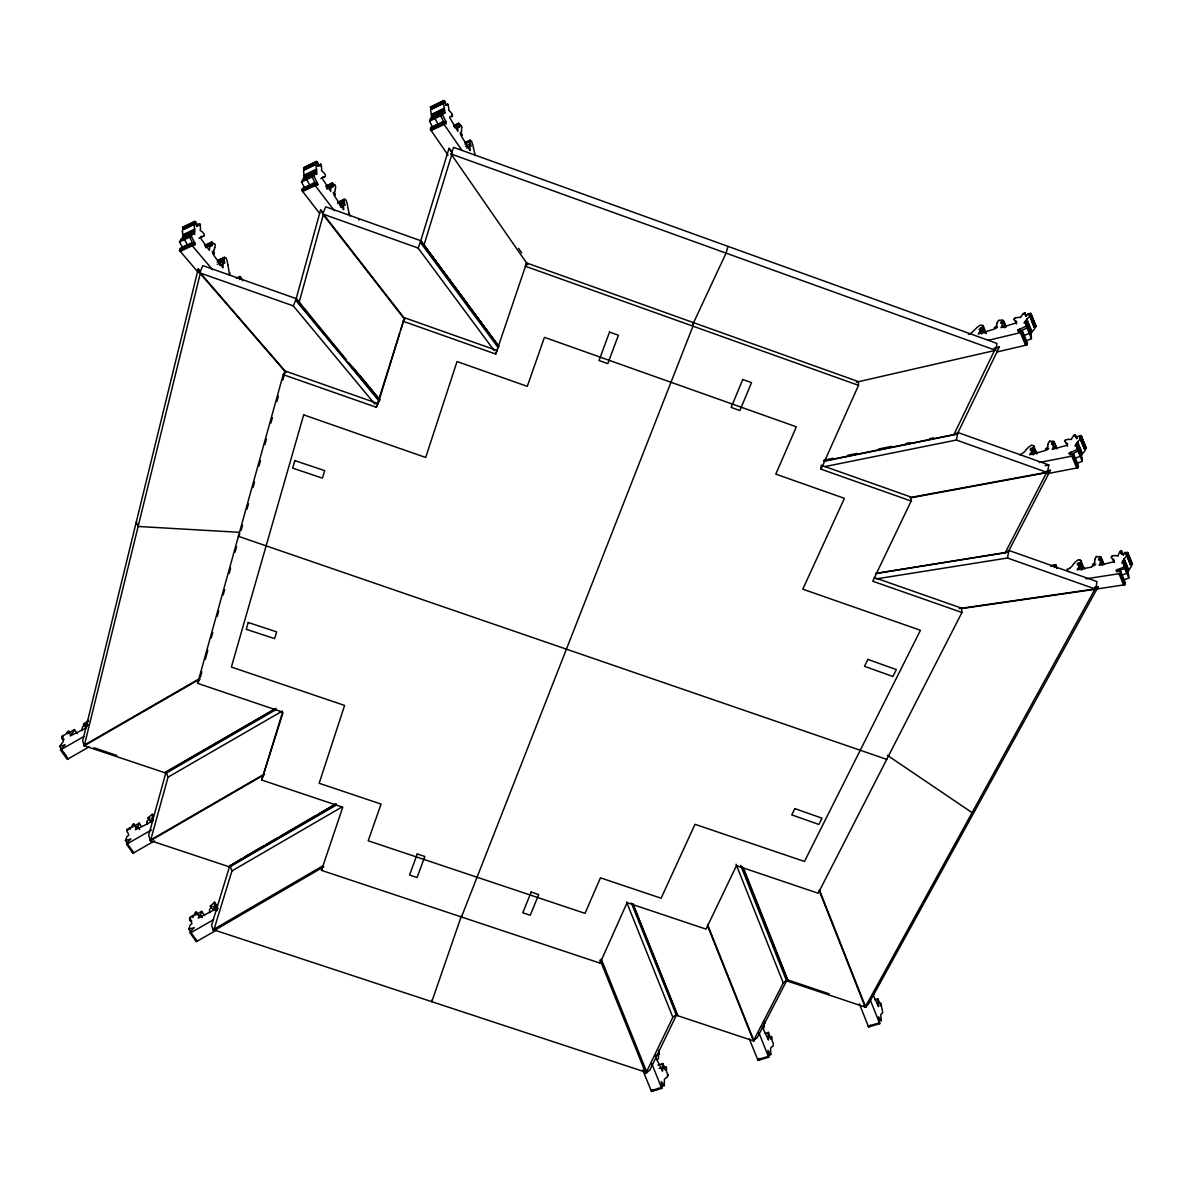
<?xml version="1.0" encoding="UTF-8"?>
<svg xmlns="http://www.w3.org/2000/svg" width="1192" height="1192" viewBox="0 0 1192 1192"><rect width="100%" height="100%" fill="white"/><g stroke="black" fill="none" stroke-linecap="round" stroke-linejoin="round"><path stroke-width="1.5" d="M1057.215 448.55L1053.668 441.338A1.848 0.76 -22.6 0 0 1051.508 441.472L1049.973 441.472A2.28 0.939 -22.6 0 0 1049.839 441.115L1049.779 441.085M304.928 188.425L301.516 182.048L303.155 178.845L315.522 172.885L316.819 174.36L316.55 169.145A18.983 6.094 64.3 0 1 315.984 165.882A4.41 1.415 64.1 0 1 316.282 164.213L316.685 163.334M399.663 333.507L378.087 403.596L285.335 371.07L283.234 374.646L197.634 683.359L282.608 712.101L261.719 780.045L342.76 807.237L321.467 870.354L600.053 963.136L627.111 902.657L706.051 929.134L736.477 865.616L818.204 893.255L961.944 612.479L872.738 581.219L911.15 501.057L821.035 469.171L821.05 466.534M432.89 127.723L429.552 121.122L430.774 118.053L443.722 111.81L444.929 113.374L444.363 108.174A19.415 5.036 65.3 0 1 443.677 104.881A4.515 1.177 65.2 0 1 443.826 103.257L444.05 102.393M304.064 179.068L304.213 175.09A18.938 6.198 64.2 0 1 303.647 171.827A4.396 1.445 64 0 1 303.975 170.158L304.645 169.547L303.587 168.027A2.965 0.969 64 0 1 303.856 167.521L316.446 161.501C320.38 163.483 316.759 167.282 319.098 165.584M1026.357 449.503L1024.703 451.545A1.937 0.805 -22.9 0 1 1023.526 452.528L1021.008 454.45A6.467 2.667 -22.9 0 1 1020.218 454.435L1019.726 454.748M321.527 166.105L320.723 164.258L317.579 165.733M431.564 118.351L431.444 114.402A19.37 5.141 65.2 0 1 430.774 111.109A4.5 1.192 65.1 0 1 430.938 109.47L444.363 103.019M1004.469 327.83C999.105 322.63 1006.555 318.592 999.134 320.544A2.354 0.834 -23.7 0 0 999 320.216L998.822 320.29A3.636 1.296 -23.6 0 0 997.913 321.602A2.682 0.954 -23.6 0 0 997.51 323.136A6.184 2.205 -23.6 0 0 996.601 324.388A3.919 1.401 -23.6 0 0 996.959 325.058L996.288 326.116A7.614 2.742 -23.6 0 0 994.188 327.919L995.111 327.785A13.127 4.679 -23.7 0 0 997.302 326.891L997.585 327.055A5.275 1.892 -23.7 0 1 995.007 328.813A2.622 0.939 -23.7 0 0 993.681 329.275L978.259 333.998A4.157 1.49 -23.9 0 0 978.662 333.194A4.083 1.475 -23.8 0 1 979.392 332.404A3.397 1.222 -23.9 0 0 979.764 331.689L980.36 330.974A3.025 1.088 -23.9 0 0 980.748 330.184A5.9 2.116 -23.9 0 0 978.99 329.677L981.016 327.681L983.057 332.419M431.847 1000.163L431.802 1001.697L461.498 915.724M127.186 842.982L125.384 840.434L127.082 836.426L128.825 835.309L128.066 832.955A15.436 5.707 -34.4 0 1 127.127 832.046A3.561 1.311 -34.5 0 1 127.38 830.72L128.155 829.438L126.754 830.154A2.399 0.894 -34.5 0 1 127.037 829.528L130.151 827.486L129.898 829.349L132.401 825.639A2.488 0.909 -34.5 0 1 132.67 825.266L132.714 825.013A3.785 1.401 -34.4 0 1 132.64 824.506L133.713 824.521A7.212 2.652 -34.5 0 1 134.174 825.013A3.695 1.356 -34.5 0 1 134.204 825.773L134.234 825.981A2.756 1.013 -34.5 0 1 134.204 826.607L137.244 824.223A4.023 1.49 -34.5 0 1 138.197 823.806L139.106 823.121A3.114 1.147 -34.4 0 1 139.419 823.866L139.106 824.491A2.637 0.983 -34.4 0 0 138.168 825.773L137.318 826.771A4.694 1.743 -34.5 0 0 136.335 827.889A10.013 3.725 -34.4 0 0 135.456 829.736L147.078 824.044L147.063 822.197M661.426 1086.478L664.346 1085.614L664.376 1079.401L665.941 1077.717A14.781 4.843 73.5 0 0 666.969 1077.389A3.412 1.117 73.6 0 0 667.401 1076.108L667.475 1074.588L668.086 1075.929A2.295 0.745 73.6 0 0 668.19 1075.229C666.417 1070.58 666.879 1074.677 666.358 1069.135A2.369 0.775 73.6 0 0 666.343 1068.688L666.432 1068.449A3.621 1.177 73.5 0 0 666.715 1068.032L666 1067.511A6.899 2.25 73.6 0 0 665.449 1067.704A3.531 1.147 73.6 0 0 665.091 1068.345L664.972 1068.539A2.652 0.864 73.6 0 0 664.719 1069.09L663.795 1065.588A3.844 1.266 73.6 0 0 663.318 1064.635L663.02 1063.577L657.895 1065.112M452.409 116.265L452.26 116.473A3.323 0.864 65.3 0 0 451.545 116.652L450.963 116.563A5.9 1.535 65.3 0 0 450.278 116.444A12.561 3.278 65.4 0 0 449.667 117.636L457.907 131.358L457.862 128.393A10.937 2.831 65.5 0 1 458.071 126.605A3.502 0.909 65.4 0 1 458.89 127.067A3.874 0.998 65.4 0 0 459.665 126.307L456.253 127.44M859.343 1003.798L868.596 1026.997L879.771 1023.69L878.623 1016.791L881.35 1021.142L880.694 1014.899L881.693 1013.349A15.332 3.472 72.2 0 0 882.423 1013.111A3.546 0.805 72.2 0 0 882.616 1011.859L881.052 1004.066A3.755 0.849 72.2 0 0 881.216 1003.679L880.62 1003.098A7.167 1.609 72.2 0 0 880.247 1003.247A3.665 0.834 72.2 0 0 880.039 1003.858L878.772 1000.982A3.993 0.909 72.2 0 0 878.31 999.969L877.833 998.866L878.072 1002.964A4.664 1.058 72.2 0 1 878.34 1004.454A9.953 2.265 72.2 0 1 878.385 1006.495L873.319 995.201L873.781 993.666A8.716 1.982 72.1 0 0 873.974 992.489M767.812 1055.456L770.837 1054.562L770.539 1048.334L771.835 1046.71A15.049 4.187 72.8 0 0 772.729 1046.427A3.472 0.969 72.9 0 0 773.042 1045.16C774.368 1042.732 771.537 1042.94 771.775 1037.427A3.68 1.028 72.8 0 0 771.999 1037.025L771.343 1036.474A7.033 1.952 72.9 0 0 770.881 1036.653A3.591 0.998 72.9 0 0 770.598 1037.293L770.509 1037.457A2.697 0.745 72.9 0 0 770.315 1038.008L769.287 1034.358A3.919 1.088 72.9 0 0 768.84 1033.479L768.527 1032.421L764.981 1033.479M182.942 248.145L179.456 241.991L181.482 238.638L193.298 232.962L194.668 234.332L194.668 229.117A18.55 7.048 63.2 0 1 194.207 225.869A4.306 1.639 63 0 1 194.639 224.17L195.056 223.247M1069.76 568.331L1068.419 569.046A6.288 2.92 -21.9 0 1 1067.63 568.986L1067.332 569.001A1.743 0.805 -22 0 0 1067.198 569.731M182.436 231.561A4.306 1.669 62.9 0 1 182.883 229.847L183.657 229.043L182.57 227.732A2.905 1.117 62.9 0 1 182.898 227.21L194.981 221.444L197.201 224.126L196.65 226.689L197.127 225.199M200.465 225.69L199.66 223.902L196.218 225.511M441.606 124.177L441.74 122.284M461.989 150.49L444.124 124.415L443.618 121.375L430.595 127.633L430.431 129.526L448.013 155.079M435.959 126.874L436.123 124.981M1124.026 579.833L1128.854 577.971L1128.362 573.888L1123.803 562.728L1121.746 562.862L1124.19 558.69A17.969 8.359 -21.3 0 0 1126.172 556.411A4.172 1.937 -21.1 0 0 1126.514 554.742L1126.529 553.714M445.838 104.687C445.123 107.533 446.791 100.948 443.811 100.575L430.685 106.848A3.04 0.805 65.1 0 0 430.491 107.34L431.31 108.636L444.184 102.423M195.443 940.458L195.577 938.909L196.456 940.145M216.452 930.147L196.322 941.695L190.213 933.098L190.347 931.548L194.326 927.689L188.783 929L191.376 932.651M358.732 219.82L359.701 219.656M69.911 734.034L69.24 733.095L72.399 730.711A4.127 1.326 -33.7 0 1 73.382 730.264L74.321 729.578A3.189 1.028 -33.7 0 1 74.575 730.249L74.321 730.77A2.712 0.864 -33.7 0 0 73.219 732.097L72.31 733.065A4.813 1.55 -33.7 0 0 71.267 734.168A10.266 3.323 -33.7 0 0 70.268 735.926L82.129 730.011L82.233 728.297A8.985 2.905 -33.6 0 1 82.665 726.852A2.876 0.924 -33.6 0 1 83.902 725.719M1121.553 552.85L1122.611 553.535M1123.505 553.818L1123.296 555.353L1124.682 552.447L1127.736 552.626L1132.281 563.742A2.801 1.326 -20.9 0 1 1132.355 564.397L1130.552 564.784L1131.059 565.872A4.157 1.952 -21 0 1 1130.701 567.541A17.925 8.418 -21.2 0 1 1128.749 569.821L1127.274 573.307M1080.414 437.092L1079.639 437.032L1084.914 449.801A4.276 1.788 -22.1 0 1 1084.496 451.381A18.446 7.718 -22.3 0 1 1082.44 453.63L1080.816 456.968M154.662 840.852L132.968 853.263L133.191 851.788M600.053 963.136L600.559 959.813M132.044 851.967L132.267 850.492M961.691 608.561L1095.791 589.191L1096.968 581.562L1008.849 550.436L1007.478 558.02L876.165 578.925M692.969 326.161L693.52 322.66L692.969 326.161L461.468 917.006M1084.348 449.086L1079.639 437.032L1084.78 448.713L1086.284 448.341A2.891 1.207 -22.1 0 0 1086.225 447.745L1085.078 447.209M132.968 853.263L126.546 844.249L126.784 842.774L130.941 838.944L125.384 840.434M334.296 210.611L314.39 184.507L314.703 182.57L317.459 185.058L317.996 184.417L313.928 176.088L315.522 172.885M312.602 185.371L312.9 183.434M307.223 187.949L307.536 186.012M430.491 107.325L443.811 100.575M1085.897 447.656L1081.129 435.691L1077.568 436.421L1076.838 438.745L1075.318 434.812L1073.858 435.214A1.803 0.745 -22.3 0 0 1073.515 435.661M319.68 213.532L301.934 190.482L302.261 188.545L314.703 182.57M910.688 497.839L1047.47 472.553L1048.796 464.954L957.906 432.502L956.371 440.042L824.968 466.579M970.869 333.596L969.468 334.267A6.66 2.369 -23.9 0 1 968.664 334.296L968.366 334.341M870.205 1026.521L870.443 1025.15M868.596 1026.997L868.834 1025.627M1029.62 314.584L1034.626 327.979A4.41 1.609 -23.2 0 1 1034.134 329.454A18.997 6.899 -23.4 0 1 1031.959 331.644L1030.484 334.207M1029.113 314.599L1034.09 327.353M856.303 382.2L995.618 350.314L996.974 343.43L453.645 147.376L451.068 153.977L527.803 264.743M474.848 154.588L475.116 155.496M1024.643 314.405L1025.671 314.867M1023.108 313.57L1024.867 312.84L1026.208 316.357L1027.847 313.69L1030.946 313.511L1036.027 326.012A2.98 1.088 -23.2 0 1 1036.057 326.548L1034.313 326.981M189.647 245.537L190.094 243.57M212.563 269.75L191.361 244.718L191.808 242.751L194.788 245.045L195.428 244.36L191.316 236.284L193.298 232.962M1096.104 589.101L1124.905 584.721L1125.337 582.813L1120.733 571.624L1116.651 571.37L1116.293 570.357L1124.265 566.781L1123.803 562.728M1122.938 579.968L1123.386 578.075M63.37 753.925L63.697 752.539M184.507 247.996L184.969 246.044M1120.957 575.14L1121.404 573.233M1124.905 584.721L1120.286 573.516L1120.733 571.624M198.349 272.521L179.456 250.424L179.932 248.458L191.808 242.751M89.117 746.892L67.244 759.378L60.494 749.887L65.188 744.732L59.6 746.415L61.507 749.097M1079.535 437.315L1080.101 438.015A4.291 1.773 -22.2 0 1 1079.684 439.595A18.491 7.644 -22.4 0 1 1077.613 441.83L1074.99 445.868L1077.061 445.614L1081.904 457.445L1082.232 461.259L1077.315 463.256M200.629 271.746L198.215 268.945L82.695 740.947L84.259 745.76L199.72 679.097M84.259 745.76L200.375 273.072L198.215 268.945M194.296 233.125L182.48 238.802L182.883 234.794A18.521 7.137 63.1 0 1 182.436 231.546M303.587 168.027L316.446 161.501M211.967 908.438L210.284 906.039L214.158 902.716A1.848 0.775 -35 0 1 214.441 902.225L214.515 902.255A2.891 1.207 -35 0 1 214.769 903.163L216.765 906.009M1076.704 438.283L1076.406 437.032M749.351 1038.962L758.023 1060.388L768.78 1057.215L767.961 1050.361L770.837 1054.562M275.233 708.733L166.09 771.85L148.657 835.264L150.505 840.658L264.624 774.487M379.235 400.408L298.849 303.349L296.167 298.76L320.618 209.852L322.898 212.787M150.505 840.658L168.042 777.169L166.09 771.85M298.849 303.349L323.449 214.247L320.618 209.852M200.345 677.235L201.835 671.871M205.307 659.355L207.795 650.4M211.267 637.884L212.757 632.52M217.227 616.413L218.717 611.049M223.187 594.957L224.677 589.593M229.147 573.486L230.637 568.122M235.107 552.015L236.597 546.651M241.067 530.544L242.557 525.18M247.027 509.044L248.517 503.665M253.002 487.543L254.492 482.164M258.977 466.042L260.467 460.663M264.937 444.542L266.427 439.163M270.912 423.041L272.402 417.662M276.872 401.54L278.377 396.161M282.847 380.039L285.335 371.07M759.572 1059.941L759.96 1058.556M758.023 1060.388L758.41 1059.003M473.537 148.3L474.967 154.379M198.23 915.322L196.352 911.85L195.145 912.416A3.695 1.535 -35.2 0 0 195.25 912.968L195.22 913.236A2.429 0.998 -35.2 0 0 194.981 913.608L192.672 917.438L192.806 915.471L189.781 917.482A2.354 0.969 -35.3 0 0 189.543 918.138L191.554 920.984M1047.515 473.611L1078 467.785L1078.522 465.983L1073.649 454.107L1069.522 454.077L1069.209 453.154L1077.374 449.399L1077.061 445.614M88.491 721.667L88.357 721.22A3.04 0.983 -33.6 0 0 88.089 720.43L83.455 724.259L85.183 723.887A3.174 1.013 -33.6 0 1 83.917 725.719M728.014 246.371L726.062 253.121L693.401 323.062M1075.929 462.749L1076.451 460.946M1078 467.785L1073.113 455.91L1073.649 454.107M1073.828 457.624L1074.35 455.821M459.456 125.905L458.622 123.178L461.542 125.95A3.71 0.954 65.4 0 1 461.706 127.678M348.898 213.308L349.569 214.709A6.616 2.116 64.7 0 0 350.105 215.171L350.135 216.08M423.92 245.373L420.746 240.873L449.026 148.344L452.379 152.636L423.92 245.373L498.733 346.5L420.91 240.784L325.714 206.797L322.674 213.979L404.252 318.83M213.532 930.922L231.948 870.92L229.877 865.466L211.55 925.409L213.532 930.922L323.747 866.763M283.234 374.646L376.359 407.277L404.505 317.743L497.049 350.493L495.738 354.054L402.836 321.17M282.921 712.905L261.719 780.045M400.736 330.005L404.505 317.743M1028.994 314.867L1029.515 315.478A4.425 1.579 -23.3 0 1 1029.024 316.953A19.042 6.809 -23.5 0 1 1026.848 319.128L1024.032 323.002L1026.118 322.66L1031.259 335.205L1031.423 338.692L1026.387 340.823M1026.089 315.925L1025.85 314.807M150.088 820.886L148.031 817.801L152.442 814.032A2.965 1.103 -34.3 0 1 152.636 814.881M495.738 354.054L526.596 262.955L858.419 381.619L858.523 385.344L821.035 469.171M198.945 225.467L197.857 225.497M1064.65 441.234L1064.724 441.651A3.159 1.311 -22.4 0 1 1065.559 442.47L1066.318 442.962A5.632 2.339 -22.4 0 1 1067.213 443.498A11.965 4.962 -22.5 0 1 1067.525 445.108L1052.178 449.399L1053.341 446.836A10.43 4.306 -22.7 0 0 1053.743 445.063A3.338 1.386 -22.6 0 0 1052.551 444.69A3.695 1.52 -22.5 0 1 1051.866 443.29M182.898 227.21L184.015 227.3M188.783 929L190.273 924.828L191.942 923.711L191.033 921.178A15.064 6.273 -35.2 0 1 190.049 920.164M996.81 352.012L1026.878 344.965L1027.474 343.266L1022.289 330.661L1018.162 330.899L1017.879 330.065L1026.267 326.101L1026.118 322.66M321.467 870.354L323.151 865.63M1024.673 339.616L1025.284 337.932M642.712 1069.999L651.473 1091.425L661.858 1088.356L661.307 1081.531L664.346 1085.614M1026.878 344.965L1021.678 332.345L1022.289 330.661M1022.438 334.162L1023.049 332.479M657.448 1089.667L657.954 1088.251M652.963 1090.978L653.484 1089.577M651.473 1091.425L651.994 1090.009M526.596 262.955L525.374 266.248L858.523 385.344M768.527 1032.421A3.04 0.849 72.9 0 0 768.08 1032.898L768.333 1036.504A4.589 1.281 72.9 0 1 768.542 1037.994A9.774 2.727 72.8 0 1 768.438 1040.035L763.312 1029.009L763.968 1027.415A8.553 2.399 72.7 0 0 764.31 1025.925A2.742 0.76 72.8 0 0 763.997 1024.301A3.01 0.834 72.8 0 1 763.923 1022.14L764.906 1023.228L764.698 1021.41M183.643 229.311L195.399 223.366M429.552 121.122L442.56 114.864L443.722 111.81M441.457 113.732L440.682 115.773L444.005 122.389L445.882 121.495L442.56 114.864M494.129 350.463L418.094 248.025L420.91 240.784M435.855 116.429L435.065 118.47L438.403 125.086L434.275 127.067M325.848 186.161L332.181 183.002L335.071 185.594A2.339 0.745 64.4 0 1 335.295 185.356L335.339 185.356M374.959 404.207L293.292 305.867L296.316 298.671L202.878 265.637L199.615 272.804L285.469 372.008M444.392 100.933L433.128 106.356M431.534 107.146L430.685 106.848M376.359 407.277L378.087 403.596M204.607 915.531L201.523 911.358A3.04 1.266 -35.2 0 1 201.955 912.059L201.686 912.729A2.578 1.073 -35.2 0 0 200.807 914.041L200.018 915.054A4.589 1.922 -35.2 0 0 199.094 916.201A9.774 4.083 -35.2 0 0 198.319 918.108L215.35 909.258A2.086 0.879 -35.1 0 0 214.396 909.645A4.202 1.758 -35 0 1 212.876 909.436L213.174 909.049A10.445 4.351 -35 0 0 214.709 908.513L215.454 907.991A6.049 2.533 -35.1 0 0 214.366 907.365L214.202 906.605A3.114 1.296 -35 0 0 214.769 905.533A4.902 2.041 -35.1 0 0 214.485 904.698A2.131 0.894 -35 0 0 214.754 903.178M663.02 1063.577A2.98 0.969 73.6 0 0 662.484 1064.083L662.409 1064.784A2.533 0.834 73.5 0 1 662.454 1066.378L662.573 1067.674A4.5 1.475 73.6 0 1 662.707 1069.149A9.596 3.159 73.5 0 1 662.469 1071.206L657.284 1060.403L658.133 1058.794A8.404 2.771 73.4 0 0 658.595 1057.289A2.682 0.879 73.5 0 0 658.342 1055.68A2.965 0.969 73.5 0 1 658.431 1053.46L659.444 1054.562L658.61 1050.346M645.796 1073.366L672.854 1017.268L677.011 1013.96L649.953 1069.969L645.796 1073.366L600.127 960.007M953.943 434.544L995.454 348.496L999.418 346.902L957.951 432.681L953.943 434.544L823.702 460.991M227.881 264.818L229.207 272.417A6.467 2.444 63.7 0 0 229.922 272.908L229.922 273.832M448.669 110.215L448.699 110.156A3.487 0.909 65.2 0 0 448.713 109.247L448.699 108.844A4.664 1.207 65.2 0 0 448.654 107.593A9.134 2.369 65.2 0 0 448.311 105.85L448.356 105.835M313.198 174.822L312.14 176.938L316.208 185.267L317.996 184.417M307.849 177.399L306.776 179.515L310.188 185.907M63.638 739.562L61.656 736.79A2.473 0.79 -33.8 0 1 61.969 736.179C66.424 733.587 63.608 736.403 67.542 732.275A2.548 0.82 -33.7 0 1 67.81 731.933L67.884 731.694A3.874 1.237 -33.7 0 1 67.855 731.217L68.898 731.173A7.405 2.369 -33.8 0 1 69.33 731.62A3.785 1.207 -33.7 0 1 69.315 732.305L69.315 732.514A2.831 0.909 -33.7 0 1 69.24 733.095M197.634 683.359L199.854 679.023M59.6 746.415L63.34 741.454L62.759 739.323A15.824 5.081 -33.7 0 1 61.895 738.519A3.665 1.177 -33.8 0 1 62.237 737.282L63.072 736.045L61.731 736.865M707.556 925.826L753.433 1040.854L783.278 982.983L787.182 979.72L829.096 993.83M1005.184 552.835L1046.74 472.285L1050.405 470.289L1008.909 550.6L1005.184 552.835L875.598 573.605M742.124 866.48L787.182 979.72L757.352 1037.472L753.433 1040.854M150.401 820.886L150.714 820.513A10.698 3.963 -34.2 0 0 152.263 819.932L153.053 819.396A6.198 2.309 -34.4 0 0 151.995 818.859L151.756 818.278A3.189 1.192 -34.3 0 0 152.516 817.116A5.021 1.863 -34.3 0 0 152.278 816.341A2.19 0.805 -34.3 0 0 152.621 814.896M200.301 225.988L200.226 226.018A8.731 3.323 63 0 1 200.45 227.732A4.455 1.699 63 0 1 200.316 229.013L200.301 229.415A3.338 1.266 63.1 0 1 200.152 230.354L202.7 232.216A4.843 1.833 63.1 0 1 203.43 233.334L204.115 233.93A3.755 1.43 63.1 0 1 204.249 235.718L203.996 236.18A3.174 1.207 63.2 0 0 203.012 236.493L202.238 236.508A5.647 2.146 63.2 0 0 201.344 236.493A11.995 4.574 63.3 0 0 200.375 237.834L209.39 250.395L209.747 247.37A10.445 3.978 63.4 0 1 210.284 245.507A3.353 1.281 63.3 0 1 211.312 245.835A3.71 1.401 63.3 0 0 212.459 244.911L211.52 241.887L214.635 244.285A2.295 0.864 63.4 0 1 214.903 244.032L215.007 244.196A3.546 1.341 63.3 0 1 214.977 245.939A2.607 0.983 63.3 0 1 214.441 247.638A6.02 2.28 63.3 0 1 214.441 249.322A3.814 1.445 63.3 0 1 213.8 249.813L213.74 251.169A7.405 2.831 63.3 0 1 214.337 254L213.711 253.404A12.784 4.843 63.4 0 1 212.549 251.452L212.265 251.452A5.126 1.952 63.4 0 0 213.234 254.462A2.548 0.969 63.4 0 1 213.964 255.595L222.919 267.857A4.038 1.535 63.6 0 1 223.053 266.874A3.978 1.52 63.6 0 0 222.949 265.756A3.293 1.252 63.6 0 1 223.053 264.862L222.993 263.849A2.935 1.117 63.6 0 1 223.142 262.896A5.737 2.175 63.6 0 1 224.722 263.253L224.29 260.303L219.775 262.389M447.268 105.134L446.508 105.134M1050.763 566.453L1053.594 564.77L1055.933 564.963M239.845 533.658L238.4 536.311L886.744 759.378M819.068 890.335L865.183 1007.091L1095.09 588.937L1098.175 586.792L1094.509 587.313M1098.175 586.792L868.521 1004.037L865.183 1007.091M224.185 260.467L224.29 260.303A7.778 2.95 63.5 0 1 223.932 261.257L217.272 264.415M190.929 234.899L189.602 237.104L193.73 245.18M132.074 826.265L132.714 827.159M320.723 164.258L320.588 164.332A4.664 1.49 64.2 0 0 320.588 165.301L320.529 165.614A3.069 0.983 64.2 0 0 320.32 165.703L319.218 165.748M196.218 912.491L196.293 912.387A7.048 2.92 -35.3 0 1 196.74 913.042A3.606 1.49 -35.3 0 1 196.814 913.847L196.844 914.07A2.697 1.117 -35.3 0 1 196.844 914.726L199.779 912.357A3.919 1.639 -35.2 0 1 200.718 911.94L201.523 911.358M601.304 959.202L646.988 1072.606L213.219 929.656L214.038 928.359M1057.125 568.346L1055.918 565.068M195.712 221.682L182.614 228.059M1084.556 569.016L1080.295 560.18A2.756 1.281 -21.8 0 0 1079.132 560.151A3.814 1.773 -21.9 0 0 1078.388 559.644L1076.838 560.836A7.822 3.621 -21.9 0 1 1075.452 561.819A3.04 1.415 -21.8 0 0 1074.707 562.818L1073.56 563.831M240.516 276.723L239.726 276.47M1073.53 564.039L1071.966 566.14A1.877 0.879 -21.9 0 1 1070.848 567.124L1069.716 568.241M67.169 732.886L67.84 733.825M459.099 125.473L454.45 127.693M199.571 223.902L199.511 223.977A4.559 1.728 63.1 0 0 199.451 224.945L199.362 225.273A2.995 1.132 63.1 0 0 199.109 225.363L199.109 225.363M1037.234 453.526L1033.315 445.54A2.831 1.162 -22.8 0 0 1032.153 445.57A3.934 1.609 -22.9 0 0 1031.423 445.137L1029.813 446.329A8.046 3.308 -22.9 0 1 1028.368 447.328A3.129 1.281 -22.9 0 0 1027.578 448.296L1026.387 449.31M151.041 839.362L149.864 840.449L229.088 866.748L241.201 859.015M331.272 186.533A3.427 1.103 64.4 0 1 332.195 186.921A3.785 1.207 64.4 0 0 333.164 186.071L331.957 183.24M986.306 333.641L983.147 325.431L982.238 325.312A2.92 1.043 -23.8 0 0 981.061 325.401A4.038 1.445 -23.9 0 0 980.346 325.058L978.677 326.265A8.284 2.95 -23.9 0 1 977.187 327.249A3.218 1.147 -23.9 0 0 976.352 328.202L970.854 333.432M348.973 213.159L347.453 205.233A3.204 1.028 64.6 0 0 347.289 203.892A8.24 2.622 64.7 0 1 346.693 202.133L346.067 200.092A4.023 1.281 64.6 0 0 345.427 200.032A2.905 0.924 64.6 0 0 344.652 199.302L338.439 202.327M1126.932 553.773L1127.826 553.267A2.816 1.311 -21.1 0 0 1127.751 552.626M1122.924 554.22L1121.627 551.047L1120.197 551.389A1.758 0.82 -21.1 0 0 1119.884 551.866M1080.563 437.092L1081.487 436.57A2.891 1.192 -22.2 0 0 1081.427 435.974L1081.099 435.885M1077.359 563.846L1077.494 564.889A5.573 2.593 -21.9 0 1 1079.282 565.723A2.846 1.326 -21.8 0 1 1078.984 566.587L1078.462 567.362A3.204 1.49 -21.8 0 1 1078.149 568.152A3.859 1.803 -21.7 0 0 1077.508 568.971A3.919 1.833 -21.9 0 1 1077.181 569.865L1091.857 566.99A1.639 0.76 -21.6 0 1 1091.917 566.438L1092.096 566.319A2.473 1.147 -21.6 0 1 1093.377 565.932A4.977 2.309 -21.6 0 0 1095.776 564.203L1095.493 563.995A12.382 5.751 -21.6 0 1 1093.392 564.755L1092.468 564.784A7.182 3.353 -21.5 0 1 1094.405 562.937L1094.986 561.79A3.695 1.713 -21.5 0 1 1094.554 560.955A5.826 2.712 -21.5 0 1 1095.359 559.599A2.533 1.177 -21.5 0 1 1095.612 557.871A3.442 1.594 -21.5 0 1 1096.372 556.44L1096.551 556.366A2.22 1.028 -21.6 0 1 1096.7 556.768L1098.234 556.858A1.788 0.834 -21.5 0 1 1100.365 556.828L1100.484 556.873A1.684 0.775 -21.5 0 1 1101.125 557.171L1103.792 563.742M215.841 905.115L214.158 902.716M344.652 199.302L337.679 202.253M1029.739 314.599L1030.976 314.062A2.98 1.073 -23.3 0 0 1030.946 313.511M87.627 724.498L87.329 724.93A6.362 2.056 -33.6 0 1 87.686 724.96M227.895 264.713L227.448 263.149A3.129 1.192 63.6 0 0 227.389 261.778A8.061 3.04 63.7 0 1 226.823 260.05L226.227 258.038A3.934 1.49 63.6 0 0 225.497 258.038A2.846 1.073 63.6 0 0 224.677 257.353L217.883 260.243M1111.48 557.826A3.069 1.43 -21.3 0 1 1112.225 558.705L1113.015 559.272A5.468 2.548 -21.3 0 1 1113.924 559.897A11.622 5.438 -21.4 0 1 1114.296 561.641L1099.218 565.366L1100.261 562.698A10.132 4.723 -21.6 0 0 1100.589 560.821A3.248 1.52 -21.5 0 0 1099.382 560.359A3.591 1.669 -21.4 0 1 1098.651 558.81L1101.17 557.454M1054.458 441.874L1051.836 443.29M1034.149 452.513C1035.803 447.656 1029.098 447.223 1030.305 450.099A5.737 2.369 -22.9 0 1 1032.078 450.77A2.935 1.207 -22.9 0 1 1031.751 451.589L1031.184 452.349A3.293 1.356 -22.9 0 1 1030.842 453.109A3.978 1.639 -22.8 0 0 1030.156 453.899A4.038 1.669 -22.9 0 1 1029.799 454.763L1044.982 450.65A2.548 1.058 -22.6 0 1 1046.278 450.218A5.111 2.116 -22.7 0 0 1048.751 448.49L1048.483 448.296A12.754 5.245 -22.6 0 1 1046.338 449.116L1045.399 449.205A7.39 3.069 -22.6 0 1 1047.425 447.373L1048.051 446.27A3.814 1.579 -22.6 0 1 1047.664 445.51A6.005 2.473 -22.5 0 1 1048.513 444.199A2.607 1.073 -22.6 0 1 1048.841 442.56A3.531 1.46 -22.6 0 1 1049.66 441.189L1049.839 441.115M975.339 809.964L972.091 812.646L887.325 755.281M1001.995 321.885L1000.908 322.093A3.799 1.356 -23.6 0 0 1001.533 323.36A3.442 1.237 -23.6 0 1 1002.725 323.598A10.728 3.844 -23.7 0 1 1002.248 325.252L1000.967 327.666L1016.567 322.779A12.322 4.425 -23.5 0 0 1016.344 321.319A5.796 2.086 -23.5 0 0 1015.45 320.886L1014.72 320.484A3.248 1.162 -23.5 0 0 1014.019 319.799L1013.93 319.769M199.064 678.889L83.589 745.536L165.032 772.788L165.941 772.133M447.328 105.09L447.387 105.06A3.129 0.805 65.2 0 1 447.566 105L447.596 104.687A4.768 1.237 65.3 0 1 447.536 103.719L448.445 105.566M1077.866 448.594L1078.075 451.112L1069.909 454.867L1069.209 453.154M1026.908 325.625L1027.012 327.919L1018.638 331.883L1017.879 330.065M244.42 857.137L263.73 845.918M266.948 844.04L278.213 837.499M281.416 835.622L315.209 815.984M318.428 814.106L336.114 803.81L265.19 845.202M229.773 865.809L263.67 845.843M229.088 866.748L336.248 804.436M230.294 866.584L336.576 804.868M231.948 870.92L342.223 806.865M213.219 929.656L323.464 865.496M165.032 772.788L276.186 708.42M168.042 777.169L282.325 711.073M149.864 840.449L263.983 774.293M190.213 933.098L213.606 919.658M166.493 772.952L275.71 709.791M126.546 844.249L151.503 829.945M83.827 736.552L60.494 749.887M214.337 906.814L217.138 910.45M87.612 724.349L87.269 724.289A3.278 1.058 -33.6 0 0 87.582 723.931M82.129 730.011L86.554 727.701M147.078 824.044L152.993 820.662A2.131 0.79 -34.3 0 0 151.891 821.02A4.306 1.594 -34.3 0 1 150.401 820.871M215.365 909.764L218.21 908.378M303.647 168.355L317.147 161.739M303.826 168.743L316.312 163.11M183.166 227.314L194.981 221.444M430.55 107.667L443.364 101.111A3.04 0.79 65.2 0 1 443.558 100.635L443.767 100.769M182.57 227.732L194.326 222.055A2.905 1.103 63 0 1 194.639 221.533M430.729 108.07L443.96 102.333M304.467 169.264L316.759 163.334M304.616 169.398L316.923 163.453L304.645 169.547M182.793 228.447L194.952 223.202M304.616 169.86L316.908 163.93M431.459 108.77L444.333 102.557L431.489 108.934M183.479 228.924L195.235 223.247M183.628 229.52L195.369 223.843M317.772 165.807L320.842 164.332M196.442 225.571L199.779 223.962M304.213 175.09L316.55 169.145M431.444 114.402L444.363 108.174M304.064 175.909L316.416 169.964M182.883 234.794L194.668 229.117M431.385 115.207L444.303 108.979M182.674 235.629L194.46 229.952M304.303 177.444L316.655 171.499M431.683 116.741L444.616 110.513M182.853 237.148L194.654 231.471M302.604 179.917L316.416 173.123M430.357 119.081L444.512 112.123M180.797 239.756L192.627 234.079M301.516 182.048L313.928 176.088M179.456 241.991L191.316 236.284M464.82 142.593L470.229 140.477A2.965 0.76 65.6 0 1 471.034 141.133A4.112 1.058 65.6 0 1 471.6 141.237L472.255 143.323A8.433 2.16 65.6 0 0 472.881 145.111A3.278 0.849 65.6 0 1 473.105 146.452L473.582 148.106M320.782 178.621L324.343 177.042A3.248 1.043 64.3 0 1 325.118 176.788L325.252 176.788M199.094 238.236L202.446 236.627M315.552 183.344L317.34 182.48M301.934 190.482L314.39 184.507M189.245 245.12L194.803 242.468M430.431 129.526L443.484 123.268M179.456 250.424L191.361 244.718M302.619 191.569L315.06 185.609M431.087 130.658L444.124 124.415M180.156 251.467L192.061 245.775M326.474 186.116L332.702 183.21M326.012 186.593L332.121 183.687M453.66 125.681L458.443 123.402M454.197 125.696L458.98 123.402M453.839 126.143L458.622 123.849M204.577 245.329L211.952 242.065M204.741 245.761L211.416 242.572M326.653 188.113L332.508 185.311M326.832 188.604L332.94 185.699M206.156 246.863L211.759 244.181M327.07 189.006L333.179 186.101M205.545 247.727L212.221 244.539M456.491 127.857L459.68 126.337M465.58 142.593L470.333 140.343L465.461 142.742M337.768 203.713L343.847 200.822A5.141 1.639 64.6 0 1 343.46 199.645L343.922 199.258M217.868 260.661L224.677 257.353M464.969 144.053L469.737 141.803A5.26 1.356 65.6 0 1 469.335 140.596L469.708 140.239M217.033 262.091L223.679 258.947A5.036 1.892 63.6 0 1 223.306 257.8L223.858 257.368M339.616 205.307L344.19 203.147A7.957 2.548 64.5 0 0 344.384 202.372L344.995 205.203A5.871 1.877 64.6 0 0 343.564 204.741A3.01 0.969 64.6 0 0 343.49 205.68L343.594 206.693A3.367 1.088 64.6 0 0 343.534 207.572A4.068 1.311 64.6 0 1 343.698 208.704A4.127 1.326 64.7 0 0 343.624 209.673L335.056 196.844A2.607 0.834 64.5 0 0 334.341 195.667A5.245 1.684 64.5 0 1 333.328 192.612L333.581 192.612A13.067 4.172 64.4 0 0 334.699 194.639L335.295 195.279A7.584 2.444 64.4 0 0 334.624 192.419L334.609 191.048A3.904 1.252 64.4 0 0 335.146 190.601A6.154 1.967 64.4 0 0 335.056 188.917A2.667 0.849 64.4 0 0 335.444 187.263A3.636 1.162 64.4 0 0 335.399 185.535L335.295 185.356M465.402 146.393L470.17 144.128A8.135 2.101 65.5 0 0 470.289 143.383L471.004 146.229A6.005 1.55 65.6 0 0 469.752 145.662A3.069 0.79 65.6 0 0 469.737 146.586L469.916 147.48A3.457 0.894 65.6 0 0 469.901 148.478A4.157 1.088 65.6 0 1 470.11 149.611A4.232 1.103 65.6 0 0 470.11 150.564L461.274 135.933A5.364 1.401 65.5 0 1 460.216 132.819L460.44 132.834A13.365 3.457 65.5 0 0 461.527 134.934L462.064 135.62A7.763 2.026 65.4 0 0 461.319 132.714L461.125 131.373A3.993 1.028 65.4 0 0 461.647 130.971A6.303 1.639 65.4 0 0 461.468 129.272L461.751 127.812M340.45 207.11L343.49 205.68M466.549 148.091L469.737 146.586M219.671 265.429L222.993 263.849M236.359 278.347L239.637 276.574M339.75 204.398L342.879 202.938M321.408 166.388L321.333 166.418A8.925 2.861 64.1 0 1 321.631 168.147A4.559 1.46 64.1 0 1 321.572 169.413L321.572 169.815A3.412 1.103 64.2 0 1 321.482 170.739L323.851 172.766A4.947 1.594 64.2 0 1 324.567 173.928L325.192 174.583A3.844 1.237 64.2 0 1 325.401 176.356M1022.513 336.219L1029.232 333.358L1029.128 331.048M1076.212 437.092L1075.154 436.406M1075.244 458.235L1080.176 456.238L1079.967 453.705L1078.969 453.258M1120.48 575.721L1126.902 573.233L1125.576 569.985M987.974 340.39L1021.678 332.345M1039.215 462.511L1073.113 455.91M874.824 999.835L877.968 998.881M659.072 1068.39L662.499 1067.361M662.886 1067.883L666.298 1066.855M662.588 1068.524L666 1067.511M879.994 1005.81L881.111 1005.556M665.27 1070.163L666.298 1069.85M770.658 1039.156L771.731 1038.843M868.193 1026.163L879.368 1022.855L879.771 1023.69M651.055 1090.62L661.426 1087.566L661.858 1088.356M757.605 1059.584L768.378 1056.41L768.78 1057.215M1054.309 567.496L1055.903 565.276M1085.927 578.835L1120.286 573.516M216.02 909.228L214.188 906.859M993.994 348.153L999.418 346.902M824.536 461.185L957.593 434.067M824.03 460.127L833.148 458.264M847.736 455.299L856.854 453.452M878.727 448.997L891.497 446.404M906.069 443.439L909.719 442.694M929.775 438.626L933.425 437.881M1045.16 465.64L1048.796 464.954M1046.77 470.959L1050.405 470.289M910.003 497.571L1046.74 472.285M875.598 573.427L1008.566 552M227.821 274.339L229.624 274.488M959.173 608.591L1095.09 588.937M1017.536 317.445L1017.327 317.474A4.962 1.773 -23.4 0 0 1016.001 317.936L1015.107 318.07M147.987 817.906L149.73 817.608A3.099 1.147 -34.3 0 1 148.583 819.515A2.801 1.043 -34.3 0 0 147.391 820.662A8.761 3.263 -34.3 0 0 147.063 822.197M1068.226 439.356L1068.017 439.371A4.828 1.997 -22.4 0 0 1066.706 439.773L1065.737 439.833M210.254 906.144L211.997 905.92A3.025 1.252 -35.1 0 1 210.954 907.902A2.742 1.147 -35.1 0 0 209.822 909.064A8.553 3.576 -35 0 0 209.583 910.673L209.703 912.64M1114.758 555.517L1114.55 555.517A4.679 2.175 -21.2 0 0 1113.268 555.889L1112.3 555.889M983.042 325.714L983.34 326.31A5.17 1.848 -23.8 0 1 982.342 326.981A3.665 1.311 -23.9 0 1 982.208 327.398A2.935 1.043 -23.8 0 1 980.852 328.59L982.789 333.194M239.294 532.317L138.123 526.462L136.29 521.932M1034.149 446.046L1034.492 446.717A5.021 2.071 -22.8 0 1 1033.524 447.373A3.561 1.475 -22.9 0 1 1033.404 447.834M1017.64 317.459L1020.829 317.34A3.427 1.222 -23.3 0 1 1021.186 316.58L1021.365 316.267A4.574 1.639 -23.3 0 1 1021.931 315.239A8.955 3.204 -23.3 0 1 1023.079 314.092L1023.079 314.092M1118.036 555.904L1114.952 555.561M1081.144 560.762L1081.502 561.507A4.887 2.265 -21.8 0 1 1080.578 562.162A3.457 1.609 -21.8 0 1 1080.488 562.639A2.771 1.281 -21.8 0 1 1079.252 563.846L1081.874 570.104M186.742 237.491L184.477 239.562L187.964 245.746M1068.33 439.371L1071.504 439.461A3.323 1.371 -22.3 0 1 1071.817 438.641L1071.995 438.313A4.44 1.833 -22.2 0 1 1072.502 437.24A8.687 3.591 -22.2 0 1 1073.59 436.063L1073.59 436.063M1131.119 563.101L1132.281 563.742M676.892 1013.99L677.801 1015.733L754.044 1041.048L707.482 924.336M93.885 747.757L116.801 755.43M787.048 979.749L788.419 981.403L865.794 1007.3L819.694 890.543M874.317 577.569L961.452 608.114L961.944 612.479M821.064 465.208L910.837 496.99L911.15 501.057M199.615 272.804L293.292 305.867M1007.478 558.02L1095.791 589.191M322.674 213.979L418.094 248.025M956.371 440.042L1047.47 472.553M451.068 153.977L995.618 350.314M239.652 276.812L239.696 279.584M316.401 161.695L316.148 161.576A2.98 0.954 64.1 0 0 315.895 162.082L316.118 162.797M452.051 114.223L451.53 113.568A5.066 1.311 65.3 0 0 450.859 112.361L448.699 110.156M1034.537 326.981L1030.082 316.059M323.851 177.146L323.658 177.027A5.766 1.863 64.3 0 0 322.868 176.952A12.278 3.963 64.3 0 0 322.064 178.219L330.72 191.361L330.884 188.366A10.683 3.427 64.5 0 1 331.272 186.533M1067.6 571.281L1067.957 571.43A1.833 0.849 -22 0 1 1069.12 571.609M1130.88 564.71L1126.351 553.595M133.742 823.791L135.843 826.771M1111.376 557.782L1111.287 557.32A3.636 1.684 -21.2 0 1 1112.211 555.845M864.14 1005.556L865.794 1007.3M443.618 121.375L446.136 124.057L445.882 121.495M200.375 273.072L286.184 372.262M240.59 276.782L242.661 280.656M296.167 298.76L300.891 304.467M304.437 308.743L306.791 311.604M352.832 367.225L379.98 400.035L359.984 375.748M296.316 298.671L346.321 359.626M348.675 362.472L352.221 366.749M354.575 369.609L358.121 373.886M295.69 300.146L379.473 401.466M323.449 214.247L404.982 319.069M1119.899 552.209L1119.958 552.283A8.448 3.919 -21.1 0 0 1118.93 553.505A4.321 1.997 -21.1 0 0 1118.468 554.623L1118.305 554.965A3.233 1.505 -21.1 0 0 1118.022 555.815M421.402 241.797L498.345 345.829M420.746 240.873L498.777 346.38M420.329 242.274L498.316 347.811M65.351 754.506L66.32 755.862M60.822 748.502L68.153 758.961M191.093 932.725L197.201 941.322M127.455 843.847L133.862 852.876M1052.879 443.096L1055.009 448.192M61.984 736.82L63.876 739.502M191.659 921.088C186.667 920.492 192.404 915.396 190.213 918.779A3.487 1.445 -35.3 0 0 190.049 920.164M200.256 914.845L202.253 917.691M137.572 826.548L139.673 829.543M133.579 823.821L135.679 826.801M194.683 914.264L195.279 915.113M74.321 729.578L77.167 733.616M139.106 823.121L141.207 826.101M83.634 723.931L85.571 726.911M83.485 724.155L85.332 726.941M148.166 817.563L149.924 820.081M214.441 902.225L217.495 906.531M214.485 904.698L216.482 907.559M214.202 906.605L216.944 910.688M449.026 148.344L451.127 151.384M518.565 248.338L521.709 252.898M1099.665 558.661L1102.332 565.068M1024.509 314.152L1024.569 314.241A3.069 1.103 -23.4 0 0 1024.315 313.958L1024.405 313.675A4.679 1.669 -23.4 0 0 1024.882 312.93L1024.882 312.93M1075.095 436.317L1075.035 436.227A2.98 1.237 -22.3 0 0 1074.826 436.004L1074.901 435.706A4.544 1.877 -22.3 0 0 1075.333 434.916L1075.333 434.916M1121.404 552.552L1121.463 552.656A2.891 1.341 -21.2 0 0 1121.195 552.298L1121.255 551.971A4.41 2.041 -21.2 0 0 1121.642 551.166L1121.642 551.166M655.391 1056.291L657.284 1060.403M762.06 1026.193L763.312 1029.009M1077.374 563.831A1.713 0.805 -21.8 0 1 1079.326 562.803L1081.442 567.735M1055.307 564.948L1056.633 568.048M980.36 330.974L981.657 334.043M1078.984 566.587L1080.295 569.716M1033.524 447.373L1036.31 454.003M982.342 326.981L984.92 333.119M1080.295 560.18L1082.366 565.112M1080.578 562.162L1083.2 568.42M1032.242 448.058L1032.242 448.252A7.763 3.204 -22.7 0 0 1032.108 449.026L1034.209 453.988M1031.751 451.589L1033.136 454.912M1003.604 320.633L1006.167 326.817M1054.071 442.113L1056.827 448.773M1002.949 320.216L1005.765 327.04M1100.484 556.873L1103.747 564.74M1052.283 443.141L1053.653 446.478M1070.803 452.081L1071.504 453.794M1019.533 328.977L1020.278 330.795M1071.891 456.298L1076.778 468.173M1066.05 442.917L1067.436 446.285M1020.427 332.791L1025.627 345.397M1117.828 569.299L1118.483 570.908L1124.92 568.405L1124.607 565.693M1015.197 320.857L1016.478 323.971M1119.079 573.873L1123.698 585.063M1112.747 559.212L1114.043 562.386M1116.293 570.357L1116.964 571.966M1025.597 320.886L1030.722 333.402M1077.166 446.896L1082.008 458.726M1075.974 445.152L1080.131 455.284M1026.163 323.807L1031.318 336.368M1123.102 560.583L1127.662 571.728M1077.374 449.399L1082.232 461.259M1025.06 322.287L1027.623 328.56M1123.952 564.084L1128.526 575.259M1026.267 326.101L1031.423 338.692M1122.7 562.162L1126.619 571.728M1124.265 566.781L1128.854 577.971M1030.663 313.272L1036.057 326.548M1080.28 435.438L1085.703 448.773M1030.752 314.271L1035.848 326.772M1030.38 314.479L1035.476 326.981M1127.438 552.313L1132.355 564.397M1127.632 553.505L1132.162 564.621M1127.23 553.58L1131.804 564.814M1126.112 553.565L1130.657 564.68M1126.023 553.669L1130.463 565.068M1075.065 434.737L1076.436 438.09M1077.613 441.83L1082.44 453.63M1024.613 312.781L1025.88 315.895M1026.848 319.128L1031.959 331.644M1077.404 442.59L1082.217 454.39M1121.374 550.942L1122.67 554.116M1026.595 319.843L1031.721 332.374M1124.19 558.69L1128.749 569.821M1076.451 443.647L1081.278 455.463M1120.54 551.136L1121.836 554.295M1124.011 559.495L1128.571 570.64M1120.301 551.27L1121.598 554.429M1081.129 435.691L1086.284 448.341M1081.278 436.793L1086.076 448.579M651.696 1063.443L661.426 1087.566M758.738 1032.302L768.378 1056.41M632.952 903.774L677.801 1015.733M632.907 904.177L677.086 1014.347M631.373 903.059L676.162 1014.63M626.56 901.986L672.854 1017.268M743.316 867.687L788.419 981.403M742.378 866.733L787.331 980.092M740.664 865.362L786.377 980.39M736.06 864.23L783.278 982.983M869.817 998.732L879.368 1022.855M1079.326 562.818L1079.341 563.026A7.539 3.502 -21.7 0 0 1079.237 563.846M981.016 327.681L981.031 327.86A8.001 2.861 -23.7 0 0 980.852 328.59M1064.709 441.129A3.74 1.55 -22.3 0 1 1065.648 439.788M1033.404 447.834A2.846 1.177 -22.8 0 1 1032.123 449.026M1013.915 319.307A3.844 1.371 -23.4 0 1 1014.928 318.011M656.196 1055.069A10.251 3.367 73.4 0 0 656.449 1055.486L656.494 1055.963A4.127 1.356 73.4 0 1 656.241 1055.963M87.537 725.913A10.966 3.531 -33.5 0 1 85.958 726.524L85.615 726.897A4.41 1.43 -33.6 0 0 86.42 727.06M343.847 200.822A3.651 1.162 64.6 0 0 343.758 201.299A2.92 0.939 64.6 0 0 344.19 203.147M223.679 258.947A3.576 1.356 63.6 0 0 223.56 259.424A2.861 1.073 63.6 0 0 223.932 261.257M469.737 141.803A3.74 0.969 65.6 0 0 469.693 142.25A2.98 0.775 65.6 0 0 470.17 144.128M452.185 114.268A3.919 1.013 65.3 0 1 452.409 116.041M303.677 414.861L231.382 667.043L344.607 705.44L319.158 783.278L381.067 804.078L368.209 840.792L585.019 913.355L600.455 877.833L661.113 898.217L694.996 824.313L804.466 861.458L920.447 630.27L802.782 589.176L844.428 498.345L775.798 474.118L796.36 426.81L544.431 337.336L527.281 386.357L457.043 361.548L425.693 457.475L303.677 414.861M248.219 622.507L246.252 629.316L274.622 638.629L276.648 631.864L248.219 622.507M294.841 460.604L292.666 468.113L322.421 478.141L324.656 470.646L294.841 460.604M417.274 853.964L409.556 875.002L417.081 877.506L424.844 856.497L417.274 853.964M609.529 332.076L599.025 360.52L607.816 363.635L618.395 335.235L609.529 332.076M531.215 892.078L522.752 912.774L530.216 915.262L538.724 894.596L531.215 892.078M742.765 379.503L731.173 407.411L739.889 410.495L751.541 382.632L742.765 379.503M794.826 808.593L791.756 814.881L818.874 824.462L822.003 818.204L794.826 808.593M867.865 659.414L864.483 666.328L892.897 676.505L896.339 669.606L867.865 659.414"/></g></svg>
